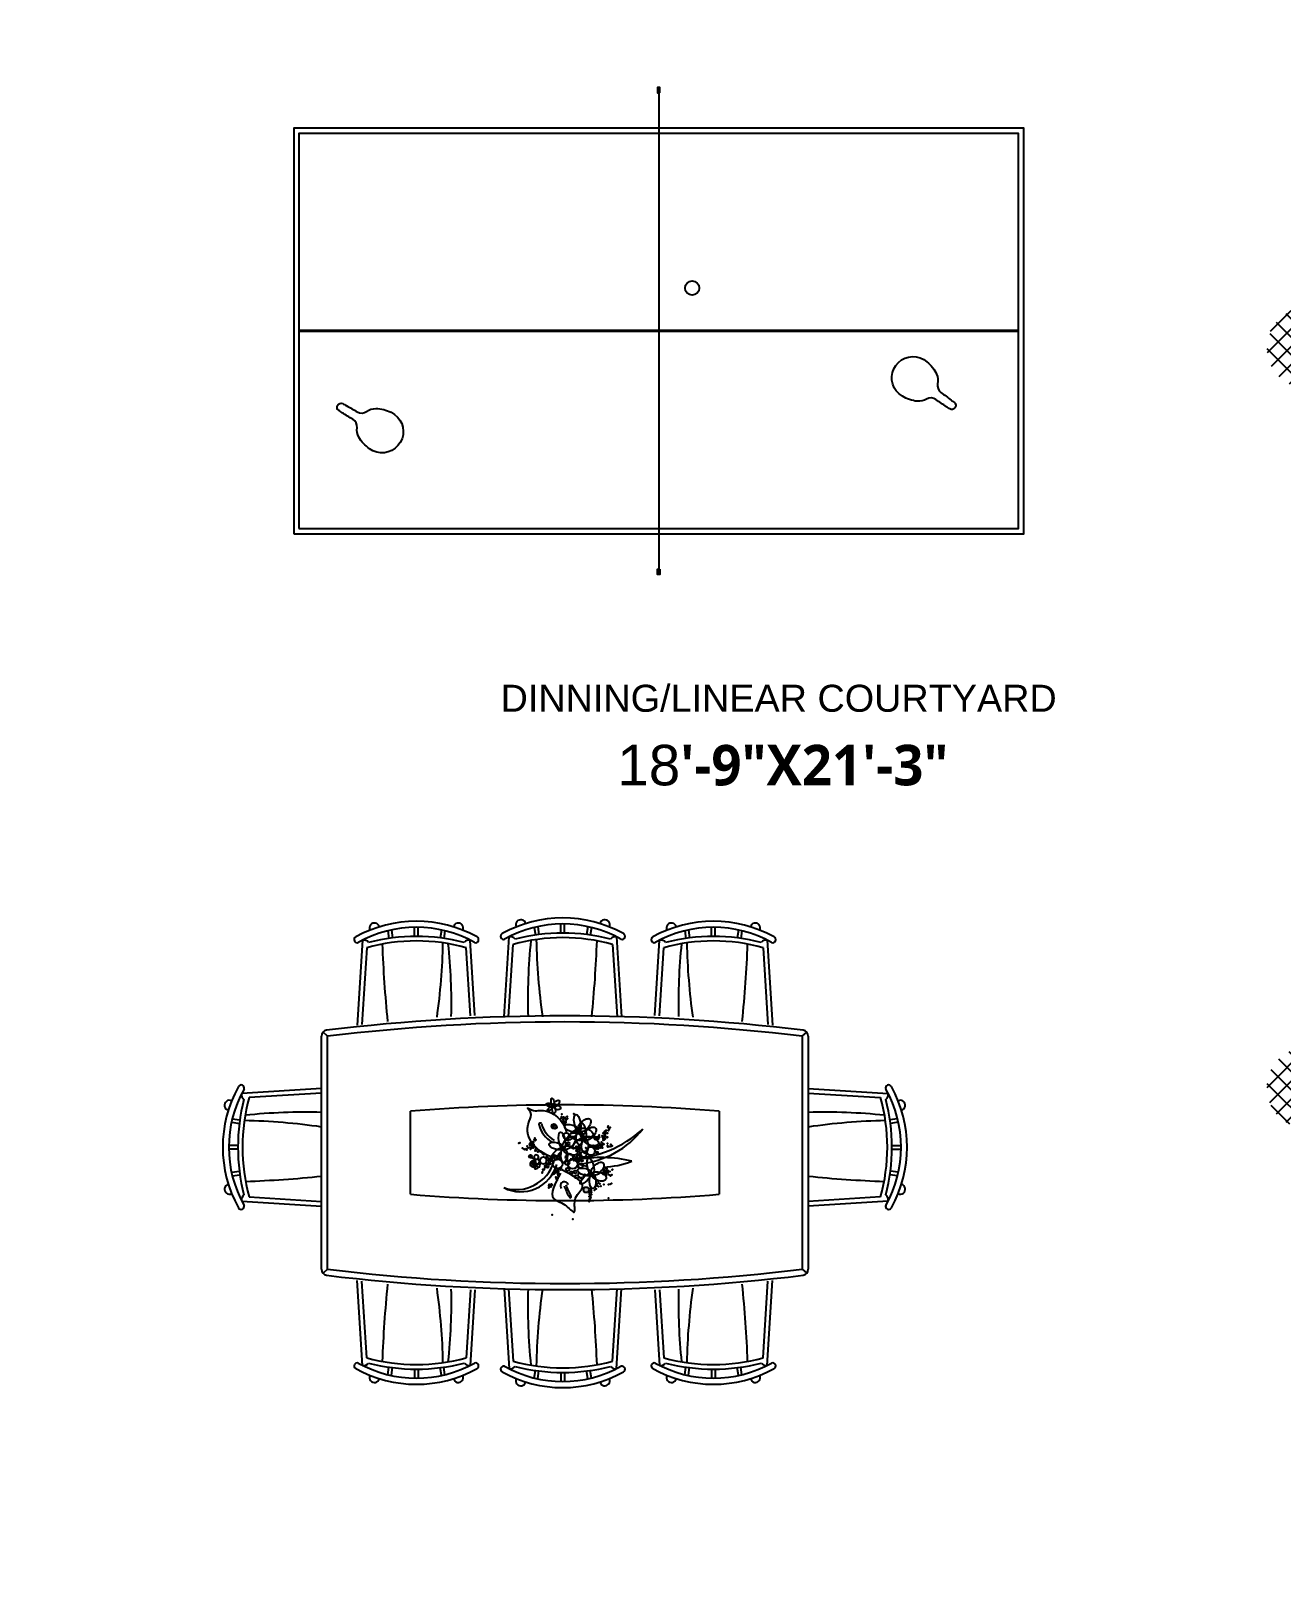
# Model space of a CAD drawing. Header units: inches. Extents: x 99023 to 109265, y 17199 to 18675.
# Drawn here: x 99422.7 to 99607.8, y 17993.2 to 18222.8 of the extents above; entities that cross this region are included whole.
import ezdxf

# ---------------------------------------------------------------- set-up
doc = ezdxf.new("R2010")
doc.units = ezdxf.units.IN
doc.layers.get('0').update_dxf_attribs({"color": 255})
doc.layers.add('cad-block.com', color=250, linetype='Continuous')
doc.layers.add('HAT', color=8, linetype='Continuous')
doc.styles.get("Standard").update_dxf_attribs({"font": 'arial.ttf'})

msp = doc.modelspace()

# ---------------------------------------------------------------- hatches: boundary and pattern name
at = {"true_color": 0x636466}
msp.add_hatch(color=251, dxfattribs=at).paths.add_polyline_path([(99499.72948603, 18060.74320362, 0.4835181163), (99500.14382135, 18060.41491399, -0.2736763651), (99500.0172747, 18060.62879519, -0.5898175204), (99500.39107619, 18060.83543679, 0.8702596645)])
h = msp.add_hatch(color=251, dxfattribs=at)
h.paths.add_polyline_path([(99501.85156021, 18054.35174182, 1), (99502.33959545, 18054.35174182, 1)])
h.paths.add_polyline_path([(99502.98919364, 18053.98777829, 1.0000008323), (99503.4172666, 18053.98777829, 1.0000008323)])
h.paths.add_polyline_path([(99502.3857723, 18058.18974125, 1), (99502.00293087, 18058.18974125, 1)])
h.paths.add_polyline_path([(99500.50530995, 18060.62879519, 1.0000001354), (99500.0172747, 18060.62879519, 1.0000001354)])
h.paths.add_polyline_path([(99506.29110383, 18056.87916164, 1), (99506.57823341, 18056.87916164, 1)])
edge = h.paths.add_edge_path()
edge.add_ellipse((99504.64856839, 18057.78582222), major_axis=(-0.02794263, 1.06012463), ratio=0.4562971449, start_angle=134.8839588774, end_angle=204.8097827835)
edge.add_arc((99504.48885159, 18056.61867288), 0.44133943, 388.4452226041, 471.717204469)
h.paths.add_polyline_path([(99502.41695582, 18053.8398471, 1), (99502.79979127, 18053.8398471, 1)])
h.paths.add_polyline_path([(99505.26864022, 18051.34057291, 1), (99504.44515723, 18051.34057291, 1)])
h = msp.add_hatch(color=251, dxfattribs=at)
h.paths.add_polyline_path([(99497.23691181, 18055.21788123, 1), (99496.82492122, 18055.21788123, 1)])
h.paths.add_polyline_path([(99496.38144328, 18056.29776181, 0.1931749783), (99496.44527211, 18056.13871701, -0.0710994233), (99496.72552019, 18056.09793647, 0.269317197), (99496.84157032, 18056.29776181, 1.0000005787)])
at = {"layer": 'HAT', "linetype": 'ByBlock'}
h = msp.add_hatch(dxfattribs=at)
h.set_pattern_fill('ANSI37', color=256, scale=15)
h.set_pattern_definition([(45, (-251813.3967, -54534.0869), (-1.325825215, 1.325825215), []), (135, (-251813.3967, -54534.0869), (-1.325825215, -1.325825215), [])])
h.paths.add_polyline_path([(99572.56989581, 17979.43877382), (99587.56989581, 17979.43877382), (99587.56989581, 17988.43877382), (99572.56989581, 17988.43877382)])
edge = h.paths.add_edge_path()
edge.add_arc((99767.56989581, 18066.43877382), 6, 0, 360)
edge = h.paths.add_edge_path()
edge.add_arc((99611.56989581, 18066.43877382), 6, 0, 360)
edge = h.paths.add_edge_path()
edge.add_arc((99767.56989581, 18175.93877382), 6, 0, 360)
edge = h.paths.add_edge_path()
edge.add_arc((99611.56989581, 18175.93877382), 6, 0, 360)
edge = h.paths.add_edge_path()
edge.add_arc((100139.56989581, 17926.60544049), 6, 0, 360)
edge = h.paths.add_edge_path()
edge.add_arc((100139.56989581, 17769.43877382), 6, 0, 360)
edge = h.paths.add_edge_path()
edge.add_arc((99914.78482924, 17769.43877382), 6, 0, 360)
edge = h.paths.add_edge_path()
edge.add_arc((100057.06989581, 17851.93877382), 6, 0, 360)
edge = h.paths.add_edge_path()
edge.add_arc((99934.10840987, 17851.93877382), 6, 0, 360)
edge = h.paths.add_edge_path()
edge.add_arc((99835.06989581, 17851.93877382), 6, 0, 360)
h.paths.add_polyline_path([(100061.56989581, 17979.43877382), (100043.56989581, 17979.43877382), (100043.56989581, 17988.43877382), (100061.56989581, 17988.43877382)])
h.paths.add_polyline_path([(99920.60840987, 17979.43877382), (99938.60840987, 17979.43877382), (99938.60840987, 17988.43877382), (99920.60840987, 17988.43877382)])
h.paths.add_polyline_path([(99755.56989581, 17979.43877382), (99770.56989581, 17979.43877382), (99770.56989581, 17988.43877382), (99755.56989581, 17988.43877382)])
h.paths.add_polyline_path([(99572.56989581, 17847.43877382), (99587.56989581, 17847.43877382), (99587.56989581, 17856.43877382), (99572.56989581, 17856.43877382)])
h.paths.add_polyline_path([(99755.56989581, 17862.43877382), (99755.56989581, 17847.43877382), (99764.56989581, 17847.43877382), (99764.56989581, 17862.43877382)])
h.paths.add_polyline_path([(100052.56989581, 18261.43877382), (100052.56989581, 18243.43877382), (100061.56989581, 18243.43877382), (100061.56989581, 18261.43877382)])
h.paths.add_polyline_path([(99929.60840987, 18261.43877382), (99929.60840987, 18243.43877382), (99938.60840987, 18243.43877382), (99938.60840987, 18261.43877382)])
h.paths.add_polyline_path([(99755.56989581, 18258.43877382), (99755.56989581, 18243.43877382), (99764.56989581, 18243.43877382), (99764.56989581, 18258.43877382)])
h.paths.add_polyline_path([(99671.56989581, 18258.43877382), (99671.56989581, 18243.43877382), (99680.56989581, 18243.43877382), (99680.56989581, 18258.43877382)])
h.paths.add_polyline_path([(99488.56989581, 18258.43877382), (99488.56989581, 18243.43877382), (99497.56989581, 18243.43877382), (99497.56989581, 18258.43877382)])
h.paths.add_polyline_path([(99374.56989581, 18171.43877382), (99392.56989581, 18171.43877382), (99392.56989581, 18180.43877382), (99374.56989581, 18180.43877382)])
h.paths.add_polyline_path([(99383.56989581, 18006.43877382), (99383.56989581, 17991.43877382), (99392.56989581, 17991.43877382), (99392.56989581, 18006.43877382)])
h.paths.add_polyline_path([(99383.56989581, 17862.43877382), (99383.56989581, 17847.43877382), (99392.56989581, 17847.43877382), (99392.56989581, 17862.43877382)])
h.paths.add_polyline_path([(99197.56989581, 17862.43877382), (99197.56989581, 17847.43877382), (99206.56989581, 17847.43877382), (99206.56989581, 17862.43877382)])
h.paths.add_polyline_path([(99197.56989581, 18006.43877382), (99197.56989581, 17991.43877382), (99206.56989581, 17991.43877382), (99206.56989581, 18006.43877382)])
h.paths.add_polyline_path([(99197.56989581, 18189.43877382), (99197.56989581, 18171.43877382), (99206.56989581, 18171.43877382), (99206.56989581, 18189.43877382)])
h.paths.add_polyline_path([(99197.56989581, 18414.43877382), (99197.56989581, 18399.43877382), (99206.56989581, 18399.43877382), (99206.56989581, 18414.43877382)])
h.paths.add_polyline_path([(99488.56989581, 18405.43877382), (99503.56989581, 18405.43877382), (99503.56989581, 18414.43877382), (99488.56989581, 18414.43877382)])
h.paths.add_polyline_path([(99377.56989581, 18405.43877382), (99392.56989581, 18405.43877382), (99392.56989581, 18414.43877382), (99377.56989581, 18414.43877382)])
h.paths.add_polyline_path([(99665.56989581, 18405.43877382), (99680.56989581, 18405.43877382), (99680.56989581, 18414.43877382), (99665.56989581, 18414.43877382)])
h.paths.add_polyline_path([(99755.56989581, 18405.43877382), (99770.56989581, 18405.43877382), (99770.56989581, 18414.43877382), (99755.56989581, 18414.43877382)])
h.paths.add_polyline_path([(100046.56989581, 18405.43877382), (100061.56989581, 18405.43877382), (100061.56989581, 18414.43877382), (100046.56989581, 18414.43877382)])
h.paths.add_polyline_path([(99923.60840987, 18405.43877382), (99938.60840987, 18405.43877382), (99938.60840987, 18414.43877382), (99923.60840987, 18414.43877382)])

# ---------------------------------------------------------------- linework, layer by layer
at = {"color": 251, "true_color": 0x636466}
for p, q in [((99475.50214351, 18089.66505559), (99475.66490616, 18088.54089056)), ((99476.03657101, 18089.74243287), (99476.19933366, 18088.61826784)), ((99479.45585868, 18088.83334907), (99479.45585868, 18090.18005342)), ((99479.99585868, 18088.83334907), (99479.99585868, 18090.18005342)), ((99483.41514635, 18089.74243287), (99483.2523837, 18088.61826784)), ((99483.94957385, 18089.66505559), (99483.7868112, 18088.54089056)), ((99497.16104103, 18090.15615835), (99497.32380369, 18089.03199331)), ((99497.69546854, 18090.23353563), (99497.85823119, 18089.1093706)), ((99501.11475621, 18089.32445183), (99501.11475621, 18090.67115618)), ((99501.65475621, 18089.32445183), (99501.65475621, 18090.67115618)), ((99505.07404388, 18090.23353563), (99504.91128123, 18089.1093706)), ((99505.60847138, 18090.15615835), (99505.44570874, 18089.03199331)), ((99519.44002395, 18089.66505559), (99519.6027866, 18088.54089056)), ((99519.97445145, 18089.74243287), (99520.1372141, 18088.61826784)), ((99523.39373912, 18088.83334907), (99523.39373912, 18090.18005342)), ((99523.93373912, 18088.83334907), (99523.93373912, 18090.18005342)), ((99527.35302679, 18089.74243287), (99527.19026414, 18088.61826784)), ((99527.88745429, 18089.66505559), (99527.72469165, 18088.54089056)), ((99471.76717846, 18088.27510323), (99470.9824168, 18075.71891655)), ((99472.37402848, 18087.16363031), (99471.66435836, 18075.80890846)), ((99487.70722798, 18077.09100464), (99487.07768888, 18087.16363031)), ((99488.38234948, 18077.11013384), (99487.6845389, 18088.27510323)), ((99492.68774576, 18076.95292227), (99493.42607599, 18088.76620598)), ((99493.36406283, 18076.95292227), (99494.03292601, 18087.65473307)), ((99508.73658641, 18087.65473307), (99509.40544958, 18076.95292227)), ((99509.34343643, 18088.76620598), (99510.08176666, 18076.95292227)), ((99515.00724832, 18077.11013384), (99515.70505891, 18088.27510323)), ((99515.68236982, 18077.09100464), (99516.31190892, 18087.16363031)), ((99531.01556932, 18087.16363031), (99531.72523943, 18075.80890846)), ((99531.62241934, 18088.27510323), (99532.40718101, 18075.71891655)), ((99465.6947989, 18039.58619595), (99465.6947989, 18074.05949694)), ((99466.5947989, 18074.05949694), (99465.90911712, 18074.64245534)), ((99466.5947989, 18039.58619595), (99466.5947989, 18074.05949694)), ((99536.7947989, 18074.05949694), (99537.48048067, 18074.64245534)), ((99536.7947989, 18074.05949694), (99536.7947989, 18039.58619595)), ((99537.6947989, 18074.05949694), (99537.6947989, 18039.58619595)), ((99465.6947989, 18066.33965363), (99453.88151519, 18065.6013234)), ((99537.6947989, 18066.33965363), (99549.50808262, 18065.6013234)), ((99465.6947989, 18065.66333656), (99454.9929881, 18064.99447338)), ((99537.6947989, 18065.66333656), (99548.3966097, 18064.99447338)), ((99452.49156283, 18061.86635836), (99453.61572786, 18061.70359571)), ((99478.86752618, 18050.67674284), (99478.86752618, 18062.96895005)), ((99524.52207163, 18062.96895005), (99524.52207163, 18050.67674284)), ((99550.89803498, 18061.86635836), (99549.77386994, 18061.70359571)), ((99452.41418554, 18061.33193085), (99453.53835058, 18061.1691682)), ((99550.97541226, 18061.33193085), (99549.85124723, 18061.1691682)), ((99453.32326934, 18057.91264318), (99451.97656499, 18057.91264318)), ((99453.32326934, 18057.37264318), (99451.97656499, 18057.37264318)), ((99550.06632847, 18057.91264318), (99551.41303281, 18057.91264318)), ((99550.06632847, 18057.37264318), (99551.41303281, 18057.37264318)), ((99452.41418554, 18053.95335551), (99453.53835058, 18054.11611816)), ((99452.49156283, 18053.41892801), (99453.61572786, 18053.58169066)), ((99550.89803498, 18053.41892801), (99549.77386994, 18053.58169066)), ((99550.97541226, 18053.95335551), (99549.85124723, 18054.11611816)), ((99454.9929881, 18050.29081298), (99465.6947989, 18049.62194981)), ((99548.3966097, 18050.29081298), (99537.6947989, 18049.62194981)), ((99453.88151519, 18049.68396297), (99465.6947989, 18048.94563274)), ((99549.50808262, 18049.68396297), (99537.6947989, 18048.94563274)), ((99466.5947989, 18039.58619595), (99465.90911712, 18039.00323754)), ((99536.7947989, 18039.58619595), (99537.48048067, 18039.00323754)), ((99471.76717846, 18025.37058966), (99470.9824168, 18037.92677634)), ((99472.37402848, 18026.48206257), (99471.66435836, 18037.83678443)), ((99487.70722798, 18036.55468825), (99487.07768888, 18026.48206257)), ((99488.38234948, 18036.53555905), (99487.6845389, 18025.37058966)), ((99492.68774576, 18036.69277062), (99493.42607599, 18024.8794869)), ((99493.36406283, 18036.69277062), (99494.03292601, 18025.99095982)), ((99508.73658641, 18025.99095982), (99509.40544958, 18036.69277062)), ((99509.34343643, 18024.8794869), (99510.08176666, 18036.69277062)), ((99515.00724832, 18036.53555905), (99515.70505891, 18025.37058966)), ((99515.68236982, 18036.55468825), (99516.31190892, 18026.48206257)), ((99531.01556932, 18026.48206257), (99531.72523943, 18037.83678443)), ((99531.62241934, 18025.37058966), (99532.40718101, 18037.92677634)), ((99475.50214351, 18023.9806373), (99475.66490616, 18025.10480233)), ((99476.03657101, 18023.90326001), (99476.19933366, 18025.02742505)), ((99479.45585868, 18024.81234381), (99479.45585868, 18023.46563946)), ((99479.99585868, 18024.81234381), (99479.99585868, 18023.46563946)), ((99483.41514635, 18023.90326001), (99483.2523837, 18025.02742505)), ((99483.94957385, 18023.9806373), (99483.7868112, 18025.10480233)), ((99519.44002395, 18023.9806373), (99519.6027866, 18025.10480233)), ((99519.97445145, 18023.90326001), (99520.1372141, 18025.02742505)), ((99523.39373912, 18024.81234381), (99523.39373912, 18023.46563946)), ((99523.93373912, 18024.81234381), (99523.93373912, 18023.46563946)), ((99527.35302679, 18023.90326001), (99527.19026414, 18025.02742505)), ((99527.88745429, 18023.9806373), (99527.72469165, 18025.10480233)), ((99497.16104103, 18023.48953454), (99497.32380369, 18024.61369957)), ((99497.69546854, 18023.41215726), (99497.85823119, 18024.53632229)), ((99501.11475621, 18024.32124106), (99501.11475621, 18022.97453671)), ((99501.65475621, 18024.32124106), (99501.65475621, 18022.97453671)), ((99505.07404388, 18023.41215726), (99504.91128123, 18024.53632229)), ((99505.60847138, 18023.48953454), (99505.44570874, 18024.61369957))]:
    msp.add_line(p, q, dxfattribs=at)
for centre, radius in [((99500.06671028, 18060.74320362), 0.33722425), ((99500.26129232, 18060.62879519), 0.24401762), ((99501.90682462, 18059.31234429), 0.47135819), ((99502.19435159, 18058.18974125), 0.19142072), ((99504.48885159, 18056.61867288), 0.44133943), ((99505.51730846, 18057.09785066), 0.62429365), ((99506.43466862, 18056.87916164), 0.14356479), ((99496.6115068, 18056.29776181), 0.23006351), ((99497.03091652, 18055.21788123), 0.2059953), ((99500.61833949, 18055.17847735), 0.70665662), ((99502.02738059, 18055.36710612), 0.34514761), ((99502.33074606, 18056.15901264), 0.53509453), ((99502.83958305, 18055.16848985), 0.71162969), ((99504.00531238, 18054.88060025), 0.33848055), ((99502.09557783, 18054.35174182), 0.24401762), ((99502.60837354, 18053.8398471), 0.19141773), ((99503.20323012, 18053.98777829), 0.21403648), ((99503.43663876, 18053.26772939), 0.25772612), ((99504.85689873, 18051.34057291), 0.4117415)]:
    msp.add_circle(centre, radius, dxfattribs=at)
for centre, radius, start, end in [((99501.38475621, 18073.12679076), 18.44436542, 60.9173965092, 119.0826034908), ((99479.72585868, 18072.635688), 18.44436542, 60.9173965092, 119.0826034908), ((99479.72585868, 18072.60231669), 17.57773673, 60.6915595157, 119.3084404843), ((99473.5199501, 18090.07460301), 0.73697521, 13.3233838957, 205.8543972302), ((99485.93176725, 18090.07460301), 0.73697521, 334.1456027698, 166.6766161043), ((99492.62646127, 18088.84505112), 0.45093423, 117.3197527669, 289.9422000466), ((99501.38475621, 18073.09341945), 17.57773673, 60.6915595157, 119.3084404843), ((99501.38475621, 18060.98390715), 28.34054468, 75.5567582504, 104.4432417496), ((99495.17884763, 18090.56570576), 0.73697521, 13.3233838957, 205.8543972302), ((99507.59066479, 18090.56570576), 0.73697521, 334.1456027698, 166.6766161043), ((99510.14305115, 18088.84505112), 0.45093423, 250.0577999534, 62.6802472331), ((99523.66373912, 18072.635688), 18.44436542, 60.9173965092, 119.0826034908), ((99523.66373912, 18072.60231669), 17.57773673, 60.6915595157, 119.3084404843), ((99517.45783054, 18090.07460301), 0.73697521, 13.3233838957, 205.8543972302), ((99529.8696477, 18090.07460301), 0.73697521, 334.1456027698, 166.6766161043), ((99470.96756374, 18088.35394836), 0.45093423, 117.3197527669, 289.9422000466), ((99471.93816341, 18087.38377488), 0.90758034, 37.6096452804, 100.8592197803), ((99479.72585868, 18060.49280439), 27.66554468, 74.5890973741, 105.4109026259), ((99479.72585868, 18060.49280439), 28.34054468, 75.5567582504, 104.4432417496), ((99650.68326626, 18094.19249323), 176.13768185, 182.1151447843, 185.8444817958), ((99394.65769394, 18089.48553089), 89.01465601, 351.849882813, 358.9649129382), ((99401.29479677, 18078.95101871), 83.61695328, 358.6499139663, 6.0421183352), ((99487.51355395, 18087.38377488), 0.90758034, 79.1407802197, 142.3903547196), ((99488.48415362, 18088.35394836), 0.45093423, 250.0577999534, 62.6802472331), ((99493.59706095, 18087.87487764), 0.90758034, 37.6096452804, 100.8592197803), ((99501.38475621, 18060.98390715), 27.66554468, 74.5890973741, 105.4109026259), ((99579.81581812, 18079.44212147), 83.61695328, 173.9578816648, 181.7058942833), ((99586.45292094, 18089.97663365), 89.01465601, 181.0350870618, 188.4131309142), ((99330.42734863, 18094.68359599), 176.13768185, 354.2226084404, 357.8848552157), ((99509.17245147, 18087.87487764), 0.90758034, 79.1407802197, 142.3903547196), ((99514.90544419, 18088.35394836), 0.45093423, 117.3197527669, 289.9422000466), ((99515.87604386, 18087.38377488), 0.90758034, 37.6096452804, 100.8592197803), ((99523.66373912, 18060.49280439), 27.66554468, 74.5890973741, 105.4109026259), ((99523.66373912, 18060.49280439), 28.34054468, 75.5567582504, 104.4432417496), ((99602.09480103, 18078.95101871), 83.61695328, 173.9578816648, 181.3500860337), ((99608.73190385, 18089.48553089), 89.01465601, 181.0350870618, 188.150117187), ((99352.70633154, 18094.19249323), 176.13768185, 354.1555182042, 357.8848552157), ((99531.45143439, 18087.38377488), 0.90758034, 79.1407802197, 142.3903547196), ((99532.42203407, 18088.35394836), 0.45093423, 250.0577999534, 62.6802472331), ((99501.6947989, 17783.73911789), 293.33372855, 83.099091942, 96.900908058), ((99501.6947989, 17783.63338608), 292.53946037, 83.1088323278, 96.8911676722), ((99466.5947989, 18074.05949694), 0.9, 99.2584230865, 180), ((99536.7947989, 18074.05949694), 0.9, 0, 80.7415769135), ((99469.52093042, 18057.64264318), 18.44436542, 150.9173960836, 209.0826039164), ((99469.55430173, 18057.64264318), 17.57773673, 150.6915600962, 209.3084399038), ((99453.80267005, 18066.40093812), 0.45093423, 340.0578002182, 152.6802479543), ((99549.58692774, 18066.40093812), 0.45093423, 27.3197520457, 199.9421997818), ((99533.83529608, 18057.64264318), 17.57773673, 330.6915600962, 29.3084399038), ((99533.86866739, 18057.64264318), 18.44436542, 330.9173960836, 29.0826039196), ((99452.08201541, 18063.84855176), 0.73697521, 64.1456022469, 256.6766162224), ((99481.66381402, 18057.64264318), 28.34054468, 165.5567580066, 194.4432419934), ((99454.77284353, 18065.43033845), 0.90758034, 169.1407798624, 232.3903557425), ((99481.66381402, 18057.64264318), 27.66554468, 164.5890967284, 195.4109032716), ((99501.6947989, 17783.63338608), 280.26673309, 85.3281764607, 94.6718235393), ((99521.72578378, 18057.64264318), 27.66554468, 344.5890967284, 15.4109032716), ((99548.61675427, 18065.43033845), 0.90758034, 307.6096442575, 10.8592201376), ((99521.72578378, 18057.64264318), 28.34054468, 345.5567580066, 14.4432419934), ((99551.30758239, 18063.84855176), 0.73697521, 283.3233837776, 115.8543977531), ((99452.67108752, 17972.57447845), 89.01465601, 81.5868699624, 88.9649132393), ((99463.2055997, 17979.21158127), 83.61695328, 88.2941049994, 96.0421179333), ((99540.1839981, 17979.21158127), 83.61695328, 83.9578820667, 91.7058950006), ((99550.71851027, 17972.57447845), 89.01465601, 91.0350867607, 98.4131300376), ((99498.05645629, 18061.016583), 0.21054528, 42.2146076693, 231.0438993425), ((99502.09995241, 18062.13069239), 4.40118439, 195.9169311566, 237.601193205), ((99502.4448375, 18062.36504614), 4.40118439, 195.9169311566, 237.601193205), ((99501.94375258, 18072.57434986), 16.64478559, 271.7875430347, 312.7501569048), ((99502.45813055, 18068.78950083), 13.69283252, 275.8933937386, 321.9595718476), ((99495.16146884, 18056.58233657), 5.52935392, 242.9100895052, 344.4917724734), ((99494.4800457, 18057.17148793), 5.80982149, 251.5717861311, 343.2253162438), ((99496.44272837, 18055.13789898), 1.00082127, 5.7319713541, 94.9708970148), ((99496.99830587, 18055.19366611), 0.44245192, 32.1989169377, 5.7319713541), ((99497.46338929, 18056.17276349), 0.32764285, 312.770945297, 279.3547816981), ((99498.35249044, 18054.18387899), 1.18291565, 127.3859047547, 169.32327609), ((99497.21411598, 18055.27283651), 0.84751029, 269.5252373226, 18.0961446565), ((99497.57391527, 18055.50184454), 0.35231908, 178.769882964, 99.3547816981), ((99497.78001913, 18054.93302225), 0.24008002, 194.7850564571, 127.3859047547), ((99498.49130149, 18055.69018996), 0.49613651, 226.0944262197, 198.0961446565), ((99507.06123337, 18037.42504691), 18.69594002, 75.9513679522, 101.3548089333), ((99506.98897994, 18067.49748889), 12.79525524, 256.0402899193, 261.12681663), ((99506.98897994, 18067.49748889), 12.79525524, 265.2310697035, 265.4238962872), ((99506.98897994, 18067.49748889), 12.79525524, 271.9468723453, 291.1209073634), ((99447.96412519, 18228.60005077), 176.13768185, 272.1151443096, 275.7773914909), ((99501.62352525, 18051.92754785), 0.60053418, 16.6743353209, 219.1783687176), ((99555.42547262, 18228.60005077), 176.13768185, 264.2226085091, 267.8848556904), ((99452.08201541, 18051.43673461), 0.73697521, 103.3233837776, 295.8543977531), ((99454.77284353, 18049.85494792), 0.90758034, 127.6096442575, 190.8592201376), ((99501.6947989, 18330.01230681), 280.26673309, 265.3281764607, 274.6718235393), ((99511.41044067, 18055.47731352), 10.45752387, 199.7073082585, 209.589957471), ((99511.66437265, 18055.63348953), 10.45752387, 199.9121870288, 209.589957471), ((99502.48103901, 18050.33093656), 0.16519055, 152.376695586, 57.1259643419), ((99548.61675427, 18049.85494792), 0.90758034, 349.1407798624, 52.3903557425), ((99551.30758239, 18051.43673461), 0.73697521, 244.1456022469, 76.6766162224), ((99453.80267005, 18048.88434825), 0.45093423, 207.3197520457, 19.9421997818), ((99549.58692774, 18048.88434825), 0.45093423, 160.0578002182, 332.6802479543), ((99466.5947989, 18039.58619595), 0.9, 180, 260.7415769135), ((99501.6947989, 18329.906575), 293.33372855, 263.099091942, 276.900908058), ((99501.6947989, 18330.01230681), 292.53946037, 263.1088323278, 276.8911676722), ((99536.7947989, 18039.58619595), 0.9, 279.2584230865, 0), ((99650.68326626, 18019.45319965), 176.13768185, 174.1555182042, 177.8848552157), ((99394.65769394, 18024.160162), 89.01465601, 1.0350870618, 8.150117187), ((99401.29479677, 18034.69467417), 83.61695328, 353.9578816648, 1.3500860337), ((99579.81581812, 18034.20357142), 83.61695328, 178.2941057167, 186.0421183352), ((99586.45292094, 18023.66905924), 89.01465601, 171.5868690858, 178.9649129382), ((99330.42734863, 18018.9620969), 176.13768185, 2.1151447843, 5.7773915596), ((99602.09480103, 18034.69467417), 83.61695328, 178.6499139663, 186.0421183352), ((99608.73190385, 18024.160162), 89.01465601, 171.849882813, 178.9649129382), ((99352.70633154, 18019.45319965), 176.13768185, 2.1151447843, 5.8444817958), ((99470.96756374, 18025.29174453), 0.45093423, 70.0577999534, 242.6802472331), ((99479.72585868, 18041.01000489), 18.44436542, 240.9173965092, 299.0826034908), ((99479.72585868, 18041.04337619), 17.57773673, 240.6915595157, 299.3084404843), ((99471.93816341, 18026.261918), 0.90758034, 259.1407802197, 322.3903547196), ((99479.72585868, 18053.1528885), 27.66554468, 254.5890973741, 285.4109026259), ((99479.72585868, 18053.1528885), 28.34054468, 255.5567582504, 284.4432417496), ((99487.51355395, 18026.261918), 0.90758034, 217.6096452804, 280.8592197803), ((99488.48415362, 18025.29174453), 0.45093423, 297.3197527669, 109.9422000466), ((99492.62646127, 18024.80064177), 0.45093423, 70.0577999534, 242.6802472331), ((99501.38475621, 18040.55227344), 17.57773673, 240.6915595157, 299.3084404843), ((99493.59706095, 18025.77081525), 0.90758034, 259.1407802197, 322.3903547196), ((99501.38475621, 18052.66178574), 27.66554468, 254.5890973741, 285.4109026259), ((99501.38475621, 18052.66178574), 28.34054468, 255.5567582504, 284.4432417496), ((99509.17245147, 18025.77081525), 0.90758034, 217.6096452804, 280.8592197803), ((99510.14305115, 18024.80064177), 0.45093423, 297.3197527669, 109.9422000466), ((99514.90544419, 18025.29174453), 0.45093423, 70.0577999534, 242.6802472331), ((99523.66373912, 18041.01000489), 18.44436542, 240.9173965092, 299.0826034908), ((99523.66373912, 18041.04337619), 17.57773673, 240.6915595157, 299.3084404843), ((99515.87604386, 18026.261918), 0.90758034, 259.1407802197, 322.3903547196), ((99523.66373912, 18053.1528885), 27.66554468, 254.5890973741, 285.4109026259), ((99523.66373912, 18053.1528885), 28.34054468, 255.5567582504, 284.4432417496), ((99531.45143439, 18026.261918), 0.90758034, 217.6096452804, 280.8592197803), ((99532.42203407, 18025.29174453), 0.45093423, 297.3197527669, 109.9422000466), ((99473.5199501, 18023.57108988), 0.73697521, 154.1456027698, 346.6766161043), ((99485.93176725, 18023.57108988), 0.73697521, 193.3233838957, 25.8543972302), ((99501.38475621, 18040.51890213), 18.44436542, 240.9173965092, 299.0826034908), ((99495.17884763, 18023.07998712), 0.73697521, 154.1456027698, 346.6766161043), ((99507.59066479, 18023.07998712), 0.73697521, 193.3233838957, 25.8543972302), ((99517.45783054, 18023.57108988), 0.73697521, 154.1456027698, 346.6766161043), ((99529.8696477, 18023.57108988), 0.73697521, 193.3233838957, 25.8543972302)]:
    msp.add_arc(centre, radius, start, end, dxfattribs=at)
for centre, major_axis, ratio in [((99499.48367957, 18063.87857544), (0.53782868, -0.16532349), 0.4490987326), ((99499.89762143, 18064.26951739), (0.11861519, -0.63880666), 0.3547667019), ((99500.40329311, 18064.09988825), (-0.42353731, -0.44132699), 0.5255720643), ((99500.52717992, 18063.5436228), (-0.52391209, 0.18355441), 0.5729142995), ((99499.53460563, 18063.37801223), (0.40002347, 0.37271054), 0.3174053611), ((99500.05371999, 18063.16926437), (-0.01397132, 0.53006232), 0.4562971449), ((99503.54813272, 18061.22291145), (0.23723039, -1.27761332), 0.3547667019), ((99504.55947607, 18060.88365316), (-0.84707463, -0.88265398), 0.5255720643), ((99501.26307926, 18058.60011245), (0.23723039, -1.27761332), 0.3547667019), ((99502.2744226, 18058.26085416), (-0.84707463, -0.88265398), 0.5255720643), ((99502.72024901, 18060.44102755), (1.07565735, -0.33064698), 0.4490987326), ((99502.8221011, 18059.43990113), (0.80004694, 0.74542107), 0.3174053611), ((99503.50848757, 18059.20444436), (1.07565735, -0.33064698), 0.4490987326), ((99503.86032982, 18059.02240541), (-0.02794263, 1.06012463), 0.4562971449), ((99504.8072497, 18059.77112227), (-1.04782418, 0.36710882), 0.5729142995), ((99504.3363713, 18059.98632827), (0.23723039, -1.27761332), 0.3547667019), ((99505.34771464, 18059.64706998), (-0.84707463, -0.88265398), 0.5255720643), ((99505.59548827, 18058.53453909), (-1.04782418, 0.36710882), 0.5729142995), ((99500.43519553, 18057.81822854), (1.07565735, -0.33064698), 0.4490987326), ((99500.53704762, 18056.81710213), (0.80004694, 0.74542107), 0.3174053611), ((99501.57527635, 18056.3996064), (-0.02794263, 1.06012463), 0.4562971449), ((99502.52219622, 18057.14832327), (-1.04782418, 0.36710882), 0.5729142995), ((99503.61033967, 18058.20331795), (0.80004694, 0.74542107), 0.3174053611), ((99504.64856839, 18057.78582222), (-0.02794263, 1.06012463), 0.4562971449), ((99505.49553562, 18054.77308758), (0.23723039, -1.27761332), 0.3547667019), ((99506.50687897, 18054.43382929), (-0.84707463, -0.88265398), 0.5255720643), ((99504.66765189, 18053.99120367), (1.07565735, -0.33064698), 0.4490987326), ((99504.76950399, 18052.99007726), (0.80004694, 0.74542107), 0.3174053611), ((99505.80773272, 18052.57258153), (-0.02794263, 1.06012463), 0.4562971449), ((99506.75465259, 18053.3212984), (-1.04782418, 0.36710882), 0.5729142995)]:
    msp.add_ellipse(centre, major_axis=major_axis, ratio=ratio, dxfattribs=at)
msp.add_open_spline([(99500.15352155, 18056.63494674), (99500.10338236, 18055.78295443), (99496.21831948, 18057.89715451), (99495.80599653, 18060.56739982), (99496.98101389, 18062.58394483), (99495.78738479, 18063.75644563), (99497.13902278, 18062.87132799), (99498.98066464, 18063.48189447), (99501.35392498, 18061.89688686), (99501.86885052, 18060.05823753), (99501.91239897, 18059.78366951)], degree=3, knots=[0, 0, 0, 0, 77.2685591663, 207.603491302, 248.3285503485, 270.5735116514, 299.3813543224, 327.2521791614, 461.5653771794, 486.265875253, 486.265875253, 486.265875253, 486.265875253], dxfattribs=at)
at = {"color": 251, "true_color": 0x636466, "start_tangent": (0.1923549375, -0.981325419)}
msp.add_spline([(99501.05437546, 18053.82298923), (99500.0513532, 18050.04498317), (99501.6881368, 18049.10877427), (99503.07474288, 18048.05019906), (99503.18924154, 18049.84295695), (99504.27585355, 18051.67698247), (99501.25761503, 18054.29455217)], degree=3, dxfattribs=at)
at = {"color": 251, "true_color": 0x636466}
for p in [(99501.15908749, 18061.95757654), (99501.16990183, 18062.12692744), (99501.2486443, 18062.54043399), (99501.36394578, 18061.68277846), (99501.47621415, 18061.59706955), (99501.49784641, 18061.9357686), (99501.50866434, 18062.10511675), (99501.57269558, 18061.87862658), (99501.75289026, 18062.03707094), (99501.77949871, 18061.83915041), (99501.92919345, 18061.72486911), (99502.03573648, 18062.16403487), (99502.07196716, 18061.91188549), (99503.03515214, 18062.60517962), (99501.47232265, 18061.12642336), (99501.49395491, 18061.46512241), (99501.6505725, 18061.04954581), (99501.67718094, 18060.85162528), (99501.75592161, 18061.26512945), (99501.78252646, 18061.06721166), (99501.82384434, 18061.50928547), (99501.85045279, 18061.31136494), (99506.74287622, 18059.4133571), (99507.23059483, 18059.34204956), (99507.37315211, 18059.700076), (99507.4923469, 18059.31306905), (99507.53171812, 18059.51981858), (99507.53561144, 18059.99046714), (99507.57108757, 18059.72657322), (99507.68025429, 18059.29979747), (99507.68335952, 18059.64086156), (99507.69417385, 18059.81021246), (99507.73354689, 18060.01696436), (99507.75322891, 18060.12034187), (99507.85663318, 18060.1006036), (99507.97582616, 18059.71359427), (99508.02103734, 18060.62631665), (99508.10670085, 18060.73852552), (99508.1579675, 18060.10736291), (99508.17959977, 18060.44606196), (99508.20620821, 18060.24814143), (99508.26331842, 18060.32294893), (99508.36866754, 18060.53853257), (99494.87966215, 18058.23501049), (99495.04289691, 18058.29101168), (99495.41951882, 18057.52183733), (99495.64787007, 18057.34750737), (99495.75302779, 18057.32743462), (99495.94529656, 18057.42147434), (99496.06849371, 18057.26721438), (99496.13053129, 18057.82191876), (99496.27176608, 18057.53347671), (99496.46799358, 18058.1061445), (99496.502094, 18057.59846098), (99496.52409397, 18057.94290421), (99496.55511005, 18058.22025659), (99496.60526965, 18057.33907438), (99496.68732513, 18057.99890815), (99496.69832691, 18058.17112839), (99496.7033843, 18057.62540946), (99496.72142555, 18057.49122462), (99496.77246313, 18057.87370364), (99496.77950259, 18057.56729856), (99496.83251864, 18058.18909417), (99496.89565849, 18057.7194488), (99496.92865483, 18058.23611266), (99496.96869604, 18058.44637106), (99496.97375343, 18057.90065212), (99497.01885204, 18057.56519159), (99497.04481073, 18058.3882629), (99497.08990933, 18058.05280237), (99497.10596851, 18057.67930368), (99497.13390746, 18058.74168647), (99497.23004364, 18058.78870495), (99497.24104183, 18058.96092794), (99497.26920326, 18057.73530487), (99497.28328036, 18057.12249233), (99497.28614043, 18058.62546741), (99497.36137713, 18057.30369802), (99497.3732569, 18058.7395795), (99497.40141293, 18057.51395679), (99497.44651153, 18057.17849626), (99497.84711908, 18056.99307626), (99498.12452226, 18056.96191421), (99503.36316347, 18057.11682087), (99503.37811856, 18057.76766957), (99503.45027813, 18057.23093059), (99503.58645193, 18057.48821022), (99503.7386849, 18057.37199116), (99503.83679956, 18057.65832624), (99503.90895912, 18057.12158727), (99503.96901464, 18057.4369778), (99504.78326053, 18057.55176129), (99505.27677573, 18057.8075765), (99505.30533083, 18057.84498025), (99505.41760279, 18057.75926859), (99505.4372884, 18057.86264335), (99505.57811546, 18057.81433544), (99505.7278102, 18057.70005415), (99505.8705821, 18057.88706815), (99505.91483167, 18057.69746657), (99505.96122178, 18057.46265744), (99505.97398277, 18057.86733262), (99506.02027683, 18057.77278685), (99506.11091653, 18057.34837615), (99506.11898381, 18059.22738501), (99506.1350394, 18058.85388907), (99506.16802674, 18057.42318365), (99506.21225816, 18057.77143353), (99506.24921682, 18058.76672272), (99506.30025622, 18059.14920411), (99506.30729568, 18058.84279903), (99506.36537272, 18058.91887296), (99506.4005718, 18057.38684243), (99506.40540852, 18059.12913173), (99506.41156999, 18057.55906542), (99506.43356995, 18057.90350866), (99506.48856627, 18058.76461575), (99506.5372838, 18057.67409898), (99506.56864328, 18059.18513292), (99506.60186211, 18057.41379091), (99506.60384417, 18057.65310476), (99506.61407961, 18057.85228125), (99506.64278131, 18058.88771054), (99506.78511476, 18057.57492148), (99506.81415419, 18057.61295964), (99506.81701426, 18059.11593472), (99506.87618996, 18058.16766165), (99506.90324733, 18057.96638595), (99506.97738536, 18057.66896357), (99506.9954266, 18057.53477873), (99507.08848205, 18058.36683038), (99507.11356275, 18057.92624046), (99507.13358065, 18058.03136984), (99507.21673839, 18057.66685386), (99507.21871505, 18057.90616808), (99507.23477423, 18057.53266939), (99507.25765219, 18059.14077386), (99507.31683331, 18058.19250042), (99507.34983147, 18058.70916665), (99507.36082784, 18058.88138726), (99507.46906628, 18058.07628136), (99507.4840232, 18058.72713242), (99507.50602317, 18059.07157566), (99507.51504288, 18059.00448206), (99507.63119697, 18059.15662993), (99507.66727586, 18058.888263), (99507.96111673, 18059.07359992), (99507.97482254, 18057.87079172), (99507.98384225, 18057.80369812), (99507.99682251, 18058.21523496), (99508.01822513, 18059.14840505), (99508.03092292, 18057.70755144), (99508.05094082, 18057.81268082), (99508.23221141, 18057.73449754), (99508.4645214, 18058.03879566), (99508.47156085, 18057.73239058), (99508.69287265, 18057.8644657), (99497.68388432, 18056.93707507), (99498.36189504, 18056.72049302), (99498.5902463, 18056.54616306), (99498.70772899, 18054.71186805), (99498.7105816, 18054.88893314), (99498.91647879, 18054.90771616), (99498.96471951, 18055.04849467), (99498.97083053, 18056.25561404), (99498.97698841, 18054.68555047), (99499.0170278, 18054.8958065), (99499.04694522, 18056.19750588), (99499.14418189, 18055.22017973), (99499.20819792, 18056.01419322), (99499.21523737, 18055.70778814), (99499.25131626, 18055.43942121), (99499.27441849, 18054.75951469), (99499.29333773, 18055.88899109), (99499.29641486, 18055.10396067), (99499.30542686, 18055.26200589), (99499.40157076, 18055.08388555), (99499.44819876, 18055.44901989), (99499.45458682, 18055.70568117), (99499.51464593, 18056.02106896), (99499.54965278, 18055.19396008), (99499.63586282, 18055.62749752), (99499.74299719, 18055.846739), (99499.81713341, 18055.54931424), (99499.90424988, 18055.66342633), (99500.14042962, 18056.0453956), (99500.22414647, 18055.92228019), (99500.36886502, 18056.34461847), (99500.50579699, 18055.82566712), (99500.54516822, 18056.03241664), (99500.55598255, 18056.20176754), (99500.74699517, 18056.52956005), (99500.75197316, 18055.99294285), (99500.80215872, 18056.36904327), (99500.80410537, 18056.60436755), (99500.88976888, 18056.71657643), (99500.91248224, 18056.04801245), (99500.93411269, 18056.38670912), (99501.01783136, 18056.26359609), (99501.1054397, 18056.61112687), (99501.97700329, 18056.12335688), (99503.00907594, 18055.69065649), (99503.01296925, 18056.16130506), (99503.07007765, 18056.23611019), (99503.31430357, 18056.16806438), (99503.31927976, 18055.6314448), (99503.44235708, 18056.27367718), (99503.46237679, 18056.37880895), (99503.55269316, 18055.39405047), (99503.56740259, 18056.03404481), (99503.5675327, 18056.35873382), (99503.61369305, 18055.93950179), (99503.63660792, 18056.60703075), (99503.649171, 18055.67561024), (99503.73678293, 18056.02313828), (99503.7791819, 18055.45794906), (99503.83085877, 18056.94038432), (99503.86495918, 18056.43270079), (99503.86679206, 18055.80548222), (99503.87398071, 18056.36560956), (99503.87565974, 18055.73950883), (99503.90421485, 18055.77691258), (99503.92303804, 18056.5087771), (99503.95405772, 18056.78612673), (99504.00619578, 18056.14426112), (99504.0164868, 18055.69120092), (99504.10232837, 18056.19128235), (99504.12875876, 18055.60548926), (99504.13136599, 18056.22931812), (99504.13265025, 18056.07613546), (99504.20360432, 18055.54834999), (99504.32669062, 18055.63198923), (99506.56886577, 18056.89712705), (99506.70107902, 18056.67577623), (99498.3523104, 18053.85836011), (99498.40055112, 18053.99913862), (99498.42218338, 18054.33783767), (99498.56301044, 18054.28952976), (99498.67722906, 18054.43914239), (99499.18730202, 18054.6454026), (99499.93548845, 18053.65277284), (99500.09168375, 18054.01517911), (99500.0987214, 18053.70877166), (99500.18583787, 18053.82288375), (99500.22389701, 18053.79382829), (99500.24787545, 18054.37758813), (99500.30199377, 18053.97503399), (99500.31299195, 18054.14725698), (99500.37217125, 18053.19898116), (99500.39020891, 18053.06479907), (99500.4361855, 18053.99299977), (99500.47534331, 18052.93959731), (99500.47732537, 18053.17891116), (99500.48326436, 18053.89685071), (99500.53144369, 18052.77635702), (99500.54332347, 18054.2122385), (99500.62142022, 18054.3934442), (99500.62450096, 18053.60841104), (99500.64451886, 18053.71354042), (99500.64847759, 18054.1921685), (99500.66761749, 18053.03363665), (99500.68059593, 18053.44517112), (99500.73361559, 18054.06696399), (99500.76969447, 18053.79859706), (99500.7936711, 18054.38235452), (99500.93688614, 18054.33322395), (99501.0800994, 18054.2840985), (99501.14015851, 18054.59948629), (99501.14917463, 18054.53239542), (99502.76258677, 18053.96293952), (99502.92582152, 18054.01894071), (99503.71800608, 18053.71519505), (99503.85726062, 18053.18744152), (99504.00949359, 18053.07122246), (99504.17272835, 18053.12722365), (99504.42307776, 18053.29733455), (99504.53923366, 18053.4494848), (99504.65538775, 18053.60163267), (99506.60032319, 18052.59846295), (99506.6654397, 18052.3681318), (99507.34631048, 18053.65452483), (99507.37733017, 18053.93187446), (99507.47544482, 18054.21820955), (99507.48952734, 18053.60539663), (99507.51152731, 18053.94983987), (99507.52450575, 18054.36137434), (99507.587642, 18053.89173172), (99507.69477637, 18054.11097319), (99507.74581396, 18054.49345221), (99507.78497176, 18053.44004975), (99507.81599326, 18053.71740176), (99507.86703084, 18054.09988077), (99507.88704874, 18054.20501016), (99507.90310792, 18053.83151147), (99507.91806842, 18054.48235979), (99508.02124048, 18054.22297594), (99508.02828353, 18053.91656811), (99508.03928172, 18054.0887911), (99508.14047711, 18053.59009303), (99508.31669031, 18054.05762868), (99508.3217513, 18053.511907), (99508.43592513, 18053.4247434), (99508.65723334, 18053.55682126), (99508.66317412, 18054.27476319), (99508.72125117, 18054.35083713), (99499.30675573, 18051.72451419), (99499.31577544, 18051.65742059), (99499.33777541, 18052.00186382), (99499.35779331, 18052.10699321), (99499.45194924, 18051.91470022), (99499.59714276, 18052.10488624), (99499.60418222, 18051.79848116), (99499.66225926, 18051.87455509), (99499.69327894, 18052.15190473), (99499.80745278, 18052.06474112), (99505.29864255, 18050.34106704), (99505.32063711, 18050.68551065), (99505.33163889, 18050.8577309), (99505.37871596, 18050.76158696), (99505.41479664, 18050.49321491), (99505.42381457, 18050.42612643), (99505.44273199, 18051.55560045), (99505.44779479, 18051.00988114), (99505.49685212, 18051.15304868), (99505.49795079, 18050.12870167), (99505.53689152, 18051.36330471), (99505.54701171, 18050.27186647), (99505.55492916, 18051.22912262), (99505.57692913, 18051.57356586), (99505.58396678, 18051.2671584), (99505.62004566, 18050.99879147), (99505.63610484, 18050.62529278), (99506.0917051, 18051.30098262), (99506.34205633, 18051.4710959), (99506.4441315, 18052.23605393), (99506.45117095, 18051.92964885), (99506.6705025, 18051.82241249), (99506.85573181, 18052.22285729), (99507.00598813, 18051.86732401), (99507.44860814, 18052.131477), (99508.13080008, 18050.10551716), (99508.16665648, 18052.1251561), (99508.36795038, 18052.15210183), (99508.58925858, 18052.2841797), (99505.29270175, 18049.62312512), (99505.31470172, 18049.96756835), (99505.39081641, 18049.9094602), (99499.78985829, 18047.6229091), (99502.87742443, 18047.01175356)]:
    msp.add_point(p, dxfattribs=at)
at = {"layer": 'cad-block.com'}
for points in [[(99515.72738761, 18213.63979373), (99515.72738761, 18214.42725272), (99515.41240402, 18214.42725272), (99515.41240402, 18213.63979373), (99515.72738761, 18213.63979373)], [(99515.56989581, 18214.42725272), (99515.56989581, 18142.37475545)], [(99568.78243683, 18178.46006351), (99462.3573548, 18178.46006351)], [(99568.78243683, 18178.34194466), (99462.3573548, 18178.34194466)], [(99515.72738761, 18143.16221444), (99515.72738761, 18142.37475545), (99515.41240402, 18142.37475545), (99515.41240402, 18143.16221444), (99515.72738761, 18143.16221444)]]:
    msp.add_lwpolyline(points, dxfattribs=at)
for points in [[(99461.56989581, 18148.37913022), (99569.56989581, 18148.37913022), (99569.56989581, 18208.42287794), (99461.56989581, 18208.42287794)], [(99462.3573548, 18149.16658921), (99568.78243683, 18149.16658921), (99568.78243683, 18207.63541896), (99462.3573548, 18207.63541896)]]:
    msp.add_lwpolyline(points, close=True, dxfattribs=at)
for points in [[(99550.6372398, 18173.30795059, -0.3864077604), (99554.77774566, 18174.20233826), (99555.25821605, 18173.85890011, -0.1185503052), (99556.67906632, 18172.00620562, -0.157665507), (99556.82857258, 18170.59408352, 0.2974786365), (99557.32826315, 18169.30960913, -0.0073599408), (99558.83721938, 18168.19495716, 0.0164047626), (99559.31812627, 18167.81868011, -0.4505197423), (99559.3746525, 18167.06248563, -0.4505197423), (99558.64087124, 18166.87119953, 0.0164047626), (99558.12918857, 18167.20442123, -0.0073599408), (99556.58611689, 18168.27134565, 0.2974786365), (99555.20904993, 18168.32836947, -0.157665507), (99553.82455681, 18168.01274352, -0.1185503052), (99551.61169397, 18168.75741151), (99551.13122359, 18169.10084967, -0.3864077604)], [(99477.34492083, 18161.92763166, -0.3864077604), (99473.29590593, 18160.68296445), (99472.7878651, 18160.98412233, -0.1185503052), (99471.21400769, 18162.70872815, -0.157665507), (99470.94447038, 18164.10292706, 0.2974786365), (99470.33692715, 18165.34004319, -0.0073599408), (99468.73830491, 18166.32177883, 0.0164047626), (99468.22702515, 18166.65561839, -0.4505197423), (99468.10613608, 18167.40422452, -0.4505197423), (99468.82090408, 18167.6574675, 0.0164047626), (99469.35917086, 18167.3691539, -0.0073599408), (99470.98770863, 18166.43788453, 0.2974786365), (99472.36461543, 18166.49865278, -0.157665507), (99473.71710178, 18166.93134394, -0.1185503052), (99475.98546798, 18166.37834562), (99476.49350882, 18166.07718774, -0.3864077604)]]:
    msp.add_lwpolyline(points, format="xyb", close=True, dxfattribs=at)
msp.add_circle((99520.5176606, 18184.76396839), 1.0497523, dxfattribs=at)

# ---------------------------------------------------------------- texts
at = {"color": 18, "true_color": 0x000000, "attachment_point": 1}
for s, width, heights, insert, char_height in [('DINNING/LINEAR COURTYARD', 122.503859734, [3.54974973], (99492.17887532, 18126.07046299), 4), ('18{\\fYu Gothic Medium|b1|i0|c128|p34;\'-9"X21\'-3"}', 85.7097593755, [0], (99509.44142095, 18117.18046243), 6)]:
    msp.add_mtext_dynamic_manual_height_columns(s, width=width, gutter_width=2.23278474, heights=heights, dxfattribs=dict(at, insert=insert, char_height=char_height))

doc.saveas('drawing.dxf')
